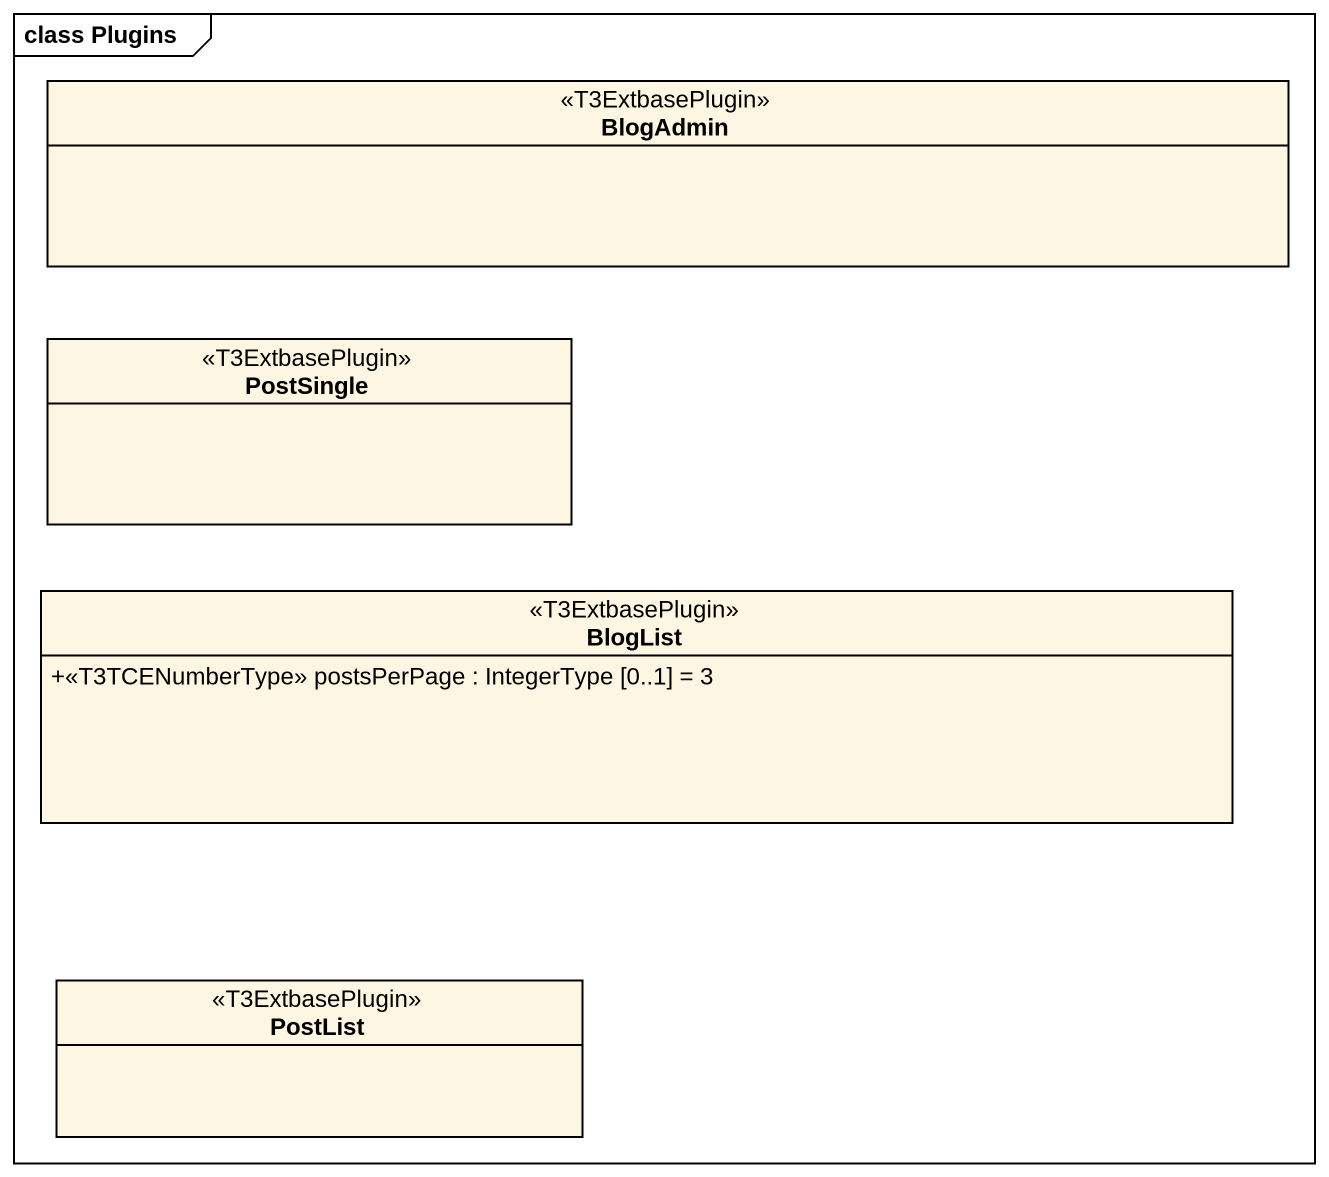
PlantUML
@startuml
mainframe class Plugins
hide circle
hide empty members
skinparam classAttributeIconSize 0
interface BlogAdmin <<T3ExtbasePlugin>>
interface PostSingle <<T3ExtbasePlugin>>
interface BlogList <<T3ExtbasePlugin>> {
  +<<T3TCENumberType>> postsPerPage : IntegerType [0..1] = 3
}
interface PostList <<T3ExtbasePlugin>>
@enduml
